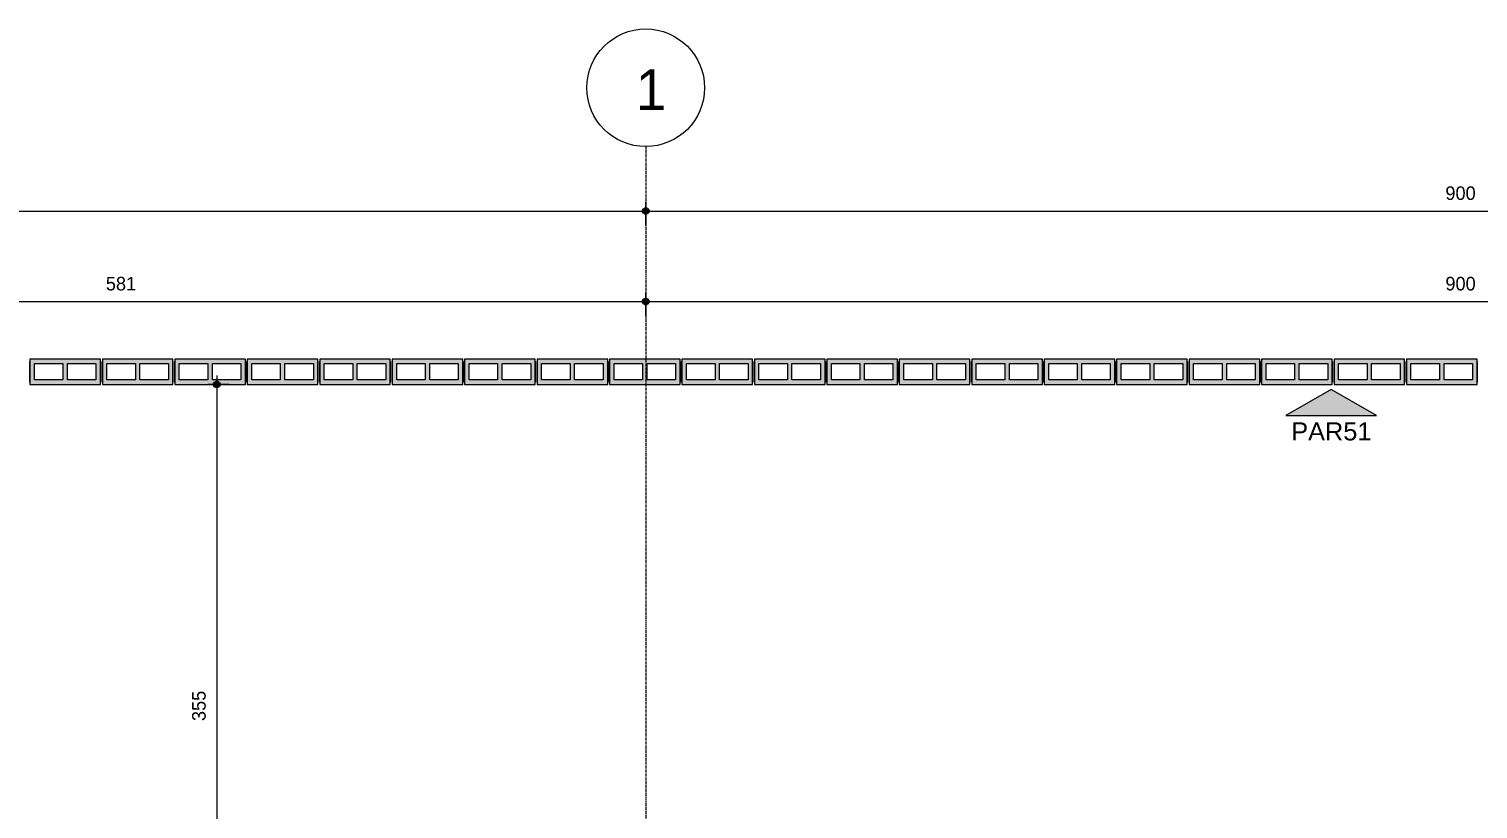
# Model space of a CAD drawing. Header units: centimetres. Extents: x 170 to 14001, y -2277 to 8860.
# Drawn here: x 11650 to 12450, y 556 to 987 of the extents above; entities that cross this region are included whole.
import ezdxf

# ---------------------------------------------------------------- set-up
doc = ezdxf.new("R2010")
doc.units = ezdxf.units.CM
doc.linetypes.add('Linha de eixo', pattern=[2.2225, 1.27, -0.3175, 0.3175, -0.3175])
for name, color, linetype, lineweight, true_color in [('A-ANNO-DIMS-1', 1, 'Continuous', 9, 0xff0000), ('G-ANNO-SYMB-1', 251, 'Continuous', 9, 0x646464), ('S-BEAM-3', 9, 'Continuous', 9, 0xc0c0c0)]:
    doc.layers.add(name, color=color, linetype=linetype, lineweight=lineweight, true_color=true_color)
for name, color, linetype, lineweight in [('A-ANNO-DIMS-50', 7, 'Continuous', 9), ('A-DETL-GENF', 7, 'Continuous', 9), ('G-ANNO-SYMB', 7, 'Continuous', 9), ('S-BEAM', 7, 'Continuous', 9), ('S-BEAM-2', 7, 'Continuous', 13), ('S-GRID-1', 7, 'Linha de eixo', 9), ('S-GRID-IDEN', 7, 'Continuous', 9)]:
    doc.layers.add(name, color=color, linetype=linetype, lineweight=lineweight)
doc.styles.add('Arial', font='arial.ttf', dxfattribs={"height": 10})
doc.styles.add('Bahnschrift_11', font='', dxfattribs={"height": 22.5})
doc.styles.add('Bahnschrift_12', font='', dxfattribs={"height": 7.5})
doc.styles.get('Bahnschrift_11').set_extended_font_data('Bahnschrift')
doc.styles.get('Bahnschrift_12').set_extended_font_data('Bahnschrift')
doc.dimstyles.new('COTA_ACUMULADA', dxfattribs={"dimscale": 30.48, "dimtxt": 8.33133, "dimasz": 0.049213, "dimexe": 0, "dimexo": 0.0625, "dimgap": 0.131234, "dimtad": 0, "dimjust": 2, "dimdec": 0, "dimzin": 0, "dimdsep": 46, "dimtxsty": 'Bahnschrift_12', "dimblk1": 'NONE', "dimblk2": 'OPEN30', "dimsah": 1, "dimcen": 0.09, "dimse1": 1, "dimsd1": 1, "dimazin": 0, "dimtfac": 1, "dimtdec": 4, "dimtix": 1, "dimtmove": 2, "dimatfit": 3, "dimfxl": 0, "dimfxlon": 1, "dimtvp": 1, "dimtolj": 1, "dimtzin": 0, "dimarcsym": 2})
doc.dimstyles.new('Linear_-_2_mm_Arial', dxfattribs={"dimscale": 30.48, "dimtxt": 8.33133, "dimasz": 0.393701, "dimexe": 0.164042, "dimexo": 0.328084, "dimgap": 0.131234, "dimtad": 1, "dimdec": 0, "dimzin": 0, "dimdsep": 46, "dimtxsty": 'Bahnschrift_12', "dimblk1": 'DOTSMALL', "dimblk2": 'DOTSMALL', "dimsah": 1, "dimcen": 0.09, "dimdle": 0.164042, "dimazin": 0, "dimtfac": 1, "dimtdec": 4, "dimtix": 1, "dimtmove": 0, "dimatfit": 3, "dimfxl": 1, "dimtvp": 1, "dimtolj": 1, "dimtzin": 0, "dimarcsym": 2})

# ---------------------------------------------------------------- blocks, each defined once
blk = doc.blocks.new('LEONE - BLOCO 14X39X19 - LEONE - BLOCO 14X39X19-554799-COBERTURA - MODULAÇÃO 1ª FIADA')
at = {"layer": 'S-BEAM-3'}
h = blk.add_hatch(color=256, dxfattribs=at)
h.paths.add_polyline_path([(-13.95, -7), (19.5, -7), (19.5, 7), (-19.5, 7), (-19.5, -7)])
h.paths.add_polyline_path([(-13.95, -4.5), (-17, -4.5), (-17, 4.5), (-1.25, 4.5), (-1.25, -4.5)])
h.paths.add_polyline_path([(1.25, -4.5), (1.25, 4.5), (17, 4.5), (17, -4.5)])
at = {"layer": 'A-DETL-GENF'}
for p, q in [((19.5, 7), (-19.5, 7)), ((-19.5, 7), (-19.5, 0)), ((-19.5, 0), (-19.5, -7)), ((-17, -4.5), (-17, 4.5)), ((-17, 4.5), (-1.25, 4.5)), ((-1.25, 4.5), (-1.25, -4.5)), ((1.25, -4.5), (1.25, 4.5)), ((1.25, 4.5), (17, 4.5)), ((17, 4.5), (17, -4.5)), ((19.5, 0), (19.5, 7)), ((19.5, -7), (19.5, 0)), ((-19.5, -7), (19.5, -7)), ((-1.25, -4.5), (-17, -4.5)), ((17, -4.5), (1.25, -4.5))]:
    blk.add_line(p, q, dxfattribs=at)
at = {"layer": 'S-BEAM-2'}
for p, q in [((-19.5, 7), (-19.5, -7)), ((19.5, 7), (-19.5, 7)), ((-19.5, 7), (-19.5, -7)), ((-19.5, -5.75), (-19.5, 5.75)), ((19.5, -7), (19.5, 7)), ((19.5, -7), (19.5, 7)), ((19.5, 5.75), (19.5, -5.75)), ((-19.5, -7), (19.5, -7))]:
    blk.add_line(p, q, dxfattribs=at)
at = {"layer": 'S-BEAM-3'}
for p, q in [((-17, 4.5), (-1.25, 4.5)), ((-17, -4.5), (-17, 4.5)), ((-1.25, 4.5), (-1.25, -4.5)), ((1.25, 4.5), (17, 4.5)), ((1.25, -4.5), (1.25, 4.5)), ((17, 4.5), (17, -4.5)), ((-1.25, -4.5), (-17, -4.5)), ((17, -4.5), (1.25, -4.5))]:
    blk.add_line(p, q, dxfattribs=at)
blk = doc.blocks.new('LEONE - BLOCO 14X39X19 - LEONE - BLOCO 14X39X19-V1-COBERTURA - MODULAÇÃO 1ª FIADA')
at = {"layer": 'S-BEAM-3'}
h = blk.add_hatch(color=256, dxfattribs=at)
h.paths.add_polyline_path([(-19.5, -7), (19.5, -7), (19.5, 7), (-19.5, 7), (-19.5, -4.5)])
h.paths.add_polyline_path([(1.25, -4.5), (1.25, 4.5), (17, 4.5), (17, -4.5)])
h.paths.add_polyline_path([(-1.25, -4.5), (-17, -4.5), (-17, 4.5), (-1.25, 4.5), (-1.25, -4.16)])
at = {"layer": 'A-DETL-GENF'}
for p, q in [((19.5, 7), (-19.5, 7)), ((-19.5, 7), (-19.5, 0)), ((-19.5, 0), (-19.5, -7)), ((-17, -4.5), (-17, 4.5)), ((-17, 4.5), (-1.25, 4.5)), ((-1.25, 4.5), (-1.25, -4.5)), ((1.25, -4.5), (1.25, 4.5)), ((1.25, 4.5), (17, 4.5)), ((17, 4.5), (17, -4.5)), ((19.5, 0), (19.5, 7)), ((19.5, -7), (19.5, 0)), ((-19.5, -7), (19.5, -7)), ((-1.25, -4.5), (-17, -4.5)), ((17, -4.5), (1.25, -4.5))]:
    blk.add_line(p, q, dxfattribs=at)
at = {"layer": 'S-BEAM-2'}
for p, q in [((-19.5, 7), (-19.5, -7)), ((19.5, 7), (-19.5, 7)), ((-19.5, 7), (-19.5, -7)), ((-19.5, -5.75), (-19.5, 5.75)), ((19.5, -7), (19.5, 7)), ((19.5, -7), (19.5, 7)), ((19.5, 5.75), (19.5, -5.75)), ((-19.5, -7), (19.5, -7))]:
    blk.add_line(p, q, dxfattribs=at)
at = {"layer": 'S-BEAM-3'}
for p, q in [((-17, 4.5), (-1.25, 4.5)), ((-17, -4.5), (-17, 4.5)), ((-1.25, 4.5), (-1.25, -4.5)), ((1.25, 4.5), (17, 4.5)), ((1.25, -4.5), (1.25, 4.5)), ((17, 4.5), (17, -4.5)), ((-1.25, -4.5), (-17, -4.5)), ((17, -4.5), (1.25, -4.5))]:
    blk.add_line(p, q, dxfattribs=at)
blk = doc.blocks.new('Eixo - M_Cabeça da grade - Círculo-45800-COBERTURA - MODULAÇÃO 1ª FIADA')
at = {"layer": 'S-GRID-IDEN'}
blk.add_circle((0, 0), 0.65, dxfattribs=at)
blk = doc.blocks.new('Elevação - Número de detalhe-142644-COBERTURA - MODULAÇÃO 1ª FIADA')
at = {"layer": 'G-ANNO-SYMB-1'}
blk.add_hatch(color=256, dxfattribs=at).paths.add_polyline_path([(0.5, 0), (-0.5, 0), (0, 0.289)])
at = {"layer": 'G-ANNO-SYMB'}
for p, q in [((0, 0.289), (-0.5, 0)), ((0.5, 0), (0, 0.289)), ((-0.5, 0), (0.5, 0))]:
    blk.add_line(p, q, dxfattribs=at)
blk = doc.blocks.new('DIMBLOCK4-COBERTURA - MODULAÇÃO 1ª FIADA')
at = {"layer": 'A-ANNO-DIMS-50', "lineweight": 35, "true_color": 0xff0000}
h = blk.add_hatch(color=1, dxfattribs=at)
edge = h.paths.add_edge_path()
edge.add_arc((11409.73, 836.05), 1.5, 0, 360)
h = blk.add_hatch(color=1, dxfattribs=at)
edge = h.paths.add_edge_path()
edge.add_arc((11990.73, 836.05), 1.5, 0, 360)
at = {"layer": 'A-ANNO-DIMS-50', "color": 1, "true_color": 0xff0000}
for p, q in [((11409.73, 814.24), (11409.73, 841.05)), ((11990.73, 828.17), (11990.73, 841.05)), ((11409.73, 836.05), (11990.73, 836.05)), ((11409.73, 836.05), (11409.73, 814.24)), ((11990.73, 836.05), (11990.73, 828.17))]:
    blk.add_line(p, q, dxfattribs=at)
at = {"layer": 'A-ANNO-DIMS-50', "color": 1, "lineweight": 35, "true_color": 0xff0000}
for centre in [(11409.73, 836.05), (11990.73, 836.05)]:
    blk.add_circle(centre, 1.5, dxfattribs=at)
at = {"layer": 'A-ANNO-DIMS-50', "color": 0, "insert": (11692.66, 849.69), "char_height": 7.5, "width": 18.1774, "attachment_point": 1, "line_spacing_factor": 1.009858, "style": 'Bahnschrift_12'}
blk.add_mtext('581', dxfattribs=at)
blk = doc.blocks.new('_DotSmall')
at = {"color": 0, "linetype": 'ByBlock', "const_width": 0.5}
blk.add_lwpolyline([(-0.0625, 0, 1), (0.0625, 0, 1)], format="xyb", close=True, dxfattribs=at)
blk = doc.blocks.new('DIMBLOCK5-COBERTURA - MODULAÇÃO 1ª FIADA')
at = {"layer": 'A-ANNO-DIMS-50', "lineweight": 35, "true_color": 0xff0000}
h = blk.add_hatch(color=1, dxfattribs=at)
edge = h.paths.add_edge_path()
edge.add_arc((11990.73, 836.05), 1.5, 0, 360)
h = blk.add_hatch(color=1, dxfattribs=at)
edge = h.paths.add_edge_path()
edge.add_arc((12890.73, 836.05), 1.5, 0, 360)
at = {"layer": 'A-ANNO-DIMS-50', "color": 1, "true_color": 0xff0000}
for p, q in [((11990.73, 828.17), (11990.73, 841.05)), ((12890.73, 828.17), (12890.73, 841.05)), ((11990.73, 836.05), (12890.73, 836.05)), ((11990.73, 836.05), (11990.73, 828.17)), ((12890.73, 836.05), (12890.73, 828.17))]:
    blk.add_line(p, q, dxfattribs=at)
at = {"layer": 'A-ANNO-DIMS-50', "color": 1, "lineweight": 35, "true_color": 0xff0000}
for centre in [(11990.73, 836.05), (12890.73, 836.05)]:
    blk.add_circle(centre, 1.5, dxfattribs=at)
at = {"layer": 'A-ANNO-DIMS-50', "color": 0, "insert": (12432.21, 849.69), "char_height": 7.5, "width": 20.4496, "attachment_point": 1, "line_spacing_factor": 1.009858, "style": 'Bahnschrift_12'}
blk.add_mtext('900', dxfattribs=at)
blk = doc.blocks.new('DIMBLOCK10-COBERTURA - MODULAÇÃO 1ª FIADA')
at = {"layer": 'A-ANNO-DIMS-50', "lineweight": 35, "true_color": 0xff0000}
h = blk.add_hatch(color=1, dxfattribs=at)
edge = h.paths.add_edge_path()
edge.add_arc((11060.73, 886.05), 1.5, 0, 360)
h = blk.add_hatch(color=1, dxfattribs=at)
edge = h.paths.add_edge_path()
edge.add_arc((11990.73, 886.05), 1.5, 0, 360)
at = {"layer": 'A-ANNO-DIMS-50', "color": 1, "true_color": 0xff0000}
for p, q in [((11060.73, 814.24), (11060.73, 891.05)), ((11990.73, 878.17), (11990.73, 891.05)), ((11055.73, 886.05), (11990.73, 886.05)), ((11060.73, 886.05), (11060.73, 814.24)), ((11990.73, 886.05), (11990.73, 878.17))]:
    blk.add_line(p, q, dxfattribs=at)
at = {"layer": 'A-ANNO-DIMS-50', "color": 1, "lineweight": 35, "true_color": 0xff0000}
for centre in [(11060.73, 886.05), (11990.73, 886.05)]:
    blk.add_circle(centre, 1.5, dxfattribs=at)
at = {"layer": 'A-ANNO-DIMS-50', "color": 0, "insert": (11517.34, 899.69), "char_height": 7.5, "width": 20.1467, "attachment_point": 1, "line_spacing_factor": 1.009858, "style": 'Bahnschrift_12'}
blk.add_mtext('930', dxfattribs=at)
blk = doc.blocks.new('DIMBLOCK11-COBERTURA - MODULAÇÃO 1ª FIADA')
at = {"layer": 'A-ANNO-DIMS-50', "lineweight": 35, "true_color": 0xff0000}
h = blk.add_hatch(color=1, dxfattribs=at)
edge = h.paths.add_edge_path()
edge.add_arc((11990.73, 886.05), 1.5, 0, 360)
h = blk.add_hatch(color=1, dxfattribs=at)
edge = h.paths.add_edge_path()
edge.add_arc((12890.73, 886.05), 1.5, 0, 360)
at = {"layer": 'A-ANNO-DIMS-50', "color": 1, "true_color": 0xff0000}
for p, q in [((11990.73, 878.17), (11990.73, 891.05)), ((12890.73, 878.17), (12890.73, 891.05)), ((11990.73, 886.05), (12890.73, 886.05)), ((11990.73, 886.05), (11990.73, 878.17)), ((12890.73, 886.05), (12890.73, 878.17))]:
    blk.add_line(p, q, dxfattribs=at)
at = {"layer": 'A-ANNO-DIMS-50', "color": 1, "lineweight": 35, "true_color": 0xff0000}
for centre in [(11990.73, 886.05), (12890.73, 886.05)]:
    blk.add_circle(centre, 1.5, dxfattribs=at)
at = {"layer": 'A-ANNO-DIMS-50', "color": 0, "insert": (12432.21, 899.69), "char_height": 7.5, "width": 20.4496, "attachment_point": 1, "line_spacing_factor": 1.009858, "style": 'Bahnschrift_12'}
blk.add_mtext('900', dxfattribs=at)
blk = doc.blocks.new('DIMBLOCK47-COBERTURA - MODULAÇÃO 1ª FIADA')
at = {"layer": 'A-ANNO-DIMS-50', "lineweight": 35, "true_color": 0xff0000}
h = blk.add_hatch(color=1, dxfattribs=at)
edge = h.paths.add_edge_path()
edge.add_arc((11753.94, 790.24), 1.5, 0, 360)
h = blk.add_hatch(color=1, dxfattribs=at)
edge = h.paths.add_edge_path()
edge.add_arc((11753.94, 435.24), 1.5, 0, 360)
at = {"layer": 'A-ANNO-DIMS-50', "color": 1, "true_color": 0xff0000}
for p, q in [((11753.94, 795.24), (11753.94, 435.24)), ((11760.73, 790.24), (11748.94, 790.24)), ((11753.94, 790.24), (11760.73, 790.24)), ((11746.06, 435.24), (11758.94, 435.24)), ((11753.94, 435.24), (11746.06, 435.24))]:
    blk.add_line(p, q, dxfattribs=at)
at = {"layer": 'A-ANNO-DIMS-50', "color": 1, "lineweight": 35, "true_color": 0xff0000}
for centre in [(11753.94, 790.24), (11753.94, 435.24)]:
    blk.add_circle(centre, 1.5, dxfattribs=at)
at = {"layer": 'A-ANNO-DIMS-50', "color": 0, "insert": (11740.29, 604.29), "char_height": 7.5, "width": 20.2982, "attachment_point": 1, "rotation": 90, "line_spacing_factor": 1.009858, "style": 'Bahnschrift_12'}
blk.add_mtext('355', dxfattribs=at)
blk = doc.blocks.new('DIMBLOCK120-COBERTURA - MODULAÇÃO 1ª FIADA')
at = {"layer": 'A-ANNO-DIMS-50', "color": 1, "true_color": 0xff0000}
for p, q in [((11409.73, 625.02), (11424.73, 629.04)), ((11409.73, 625.02), (11424.73, 621.01)), ((11437.75, 625.02), (11409.73, 625.02)), ((11409.73, 625.02), (11409.73, 625.02)), ((11409.73, 625.02), (11409.73, 625.02))]:
    blk.add_line(p, q, dxfattribs=at)
at = {"layer": 'A-ANNO-DIMS-50', "color": 0, "insert": (11410.23, 638.67), "char_height": 7.5, "width": 18.1774, "attachment_point": 1, "line_spacing_factor": 1.009858, "style": 'Bahnschrift_12'}
blk.add_mtext('581', dxfattribs=at)
blk = doc.blocks.new('_None')
blk = doc.blocks.new('_Open30')
at = {"color": 0, "linetype": 'ByBlock', "lineweight": -2}
for p, q in [((-1, 0.27), (0, 0)), ((0, 0), (-1, -0.27)), ((0, 0), (-1, 0))]:
    blk.add_line(p, q, dxfattribs=at)
blk = doc.blocks.new('DIMBLOCK121-COBERTURA - MODULAÇÃO 1ª FIADA')
at = {"layer": 'A-ANNO-DIMS-50', "color": 1, "true_color": 0xff0000}
for p, q in [((11074.73, 625.02), (11089.73, 629.04)), ((11074.73, 625.02), (11089.73, 621.01)), ((11124.73, 625.02), (11074.73, 625.02)), ((11074.73, 625.02), (11074.73, 625.02)), ((11074.73, 625.02), (11074.73, 625.02))]:
    blk.add_line(p, q, dxfattribs=at)
at = {"layer": 'A-ANNO-DIMS-50', "color": 0, "insert": (11075.23, 638.67), "char_height": 7.5, "width": 17.2686, "attachment_point": 1, "line_spacing_factor": 1.009858, "style": 'Bahnschrift_12'}
blk.add_mtext('916', dxfattribs=at)

msp = doc.modelspace()

# ---------------------------------------------------------------- linework, layer by layer
at = {"layer": 'S-GRID-1'}
msp.add_line((11990.73, 921.64), (11990.73, -623.1), dxfattribs=at)

# ---------------------------------------------------------------- block references
at = {"layer": 'G-ANNO-SYMB', "xscale": 49.99999999999998, "yscale": 49.99999999999998, "zscale": 49.99999999999998}
msp.add_blockref('Elevação - Número de detalhe-142644-COBERTURA - MODULAÇÃO 1ª FIADA', (12369.2, 773.09), dxfattribs=at)
at = {"layer": 'S-BEAM'}
for name, p in [('LEONE - BLOCO 14X39X19 - LEONE - BLOCO 14X39X19-554799-COBERTURA - MODULAÇÃO 1ª FIADA', (11670.23, 797.24)), ('LEONE - BLOCO 14X39X19 - LEONE - BLOCO 14X39X19-554799-COBERTURA - MODULAÇÃO 1ª FIADA', (11710.23, 797.24)), ('LEONE - BLOCO 14X39X19 - LEONE - BLOCO 14X39X19-554799-COBERTURA - MODULAÇÃO 1ª FIADA', (11750.23, 797.24)), ('LEONE - BLOCO 14X39X19 - LEONE - BLOCO 14X39X19-V1-COBERTURA - MODULAÇÃO 1ª FIADA', (11790.23, 797.24)), ('LEONE - BLOCO 14X39X19 - LEONE - BLOCO 14X39X19-554799-COBERTURA - MODULAÇÃO 1ª FIADA', (11830.23, 797.24)), ('LEONE - BLOCO 14X39X19 - LEONE - BLOCO 14X39X19-554799-COBERTURA - MODULAÇÃO 1ª FIADA', (11870.23, 797.24)), ('LEONE - BLOCO 14X39X19 - LEONE - BLOCO 14X39X19-554799-COBERTURA - MODULAÇÃO 1ª FIADA', (11910.23, 797.24)), ('LEONE - BLOCO 14X39X19 - LEONE - BLOCO 14X39X19-554799-COBERTURA - MODULAÇÃO 1ª FIADA', (11950.23, 797.24)), ('LEONE - BLOCO 14X39X19 - LEONE - BLOCO 14X39X19-554799-COBERTURA - MODULAÇÃO 1ª FIADA', (11990.23, 797.24)), ('LEONE - BLOCO 14X39X19 - LEONE - BLOCO 14X39X19-554799-COBERTURA - MODULAÇÃO 1ª FIADA', (12030.23, 797.24)), ('LEONE - BLOCO 14X39X19 - LEONE - BLOCO 14X39X19-554799-COBERTURA - MODULAÇÃO 1ª FIADA', (12070.23, 797.24)), ('LEONE - BLOCO 14X39X19 - LEONE - BLOCO 14X39X19-V1-COBERTURA - MODULAÇÃO 1ª FIADA', (12110.23, 797.24)), ('LEONE - BLOCO 14X39X19 - LEONE - BLOCO 14X39X19-554799-COBERTURA - MODULAÇÃO 1ª FIADA', (12150.23, 797.24)), ('LEONE - BLOCO 14X39X19 - LEONE - BLOCO 14X39X19-554799-COBERTURA - MODULAÇÃO 1ª FIADA', (12190.23, 797.24)), ('LEONE - BLOCO 14X39X19 - LEONE - BLOCO 14X39X19-554799-COBERTURA - MODULAÇÃO 1ª FIADA', (12230.23, 797.24)), ('LEONE - BLOCO 14X39X19 - LEONE - BLOCO 14X39X19-V1-COBERTURA - MODULAÇÃO 1ª FIADA', (12270.23, 797.24)), ('LEONE - BLOCO 14X39X19 - LEONE - BLOCO 14X39X19-V1-COBERTURA - MODULAÇÃO 1ª FIADA', (12310.23, 797.24)), ('LEONE - BLOCO 14X39X19 - LEONE - BLOCO 14X39X19-554799-COBERTURA - MODULAÇÃO 1ª FIADA', (12350.23, 797.24)), ('LEONE - BLOCO 14X39X19 - LEONE - BLOCO 14X39X19-V1-COBERTURA - MODULAÇÃO 1ª FIADA', (12390.23, 797.24)), ('LEONE - BLOCO 14X39X19 - LEONE - BLOCO 14X39X19-554799-COBERTURA - MODULAÇÃO 1ª FIADA', (12430.23, 797.24))]:
    msp.add_blockref(name, p, dxfattribs=at)
at = {"layer": 'S-GRID-IDEN', "xscale": 49.99999999999998, "yscale": 49.99999999999998, "zscale": 49.99999999999998, "rotation": 180}
msp.add_blockref('Eixo - M_Cabeça da grade - Círculo-45800-COBERTURA - MODULAÇÃO 1ª FIADA', (11990.73, 954.14), dxfattribs=at)

# ---------------------------------------------------------------- texts
at = {"layer": 'G-ANNO-SYMB', "insert": (12347.12, 769.31), "char_height": 10, "width": 54.9156, "attachment_point": 1, "style": 'Arial'}
msp.add_mtext('PAR51', dxfattribs=at)

# ---------------------------------------------------------------- dimensions: what is measured, and where the dimension line sits
at = {"layer": 'A-ANNO-DIMS-1'}
for base, p1, p2, override, picture, middle in [((11990.73, 886.05), (11060.73, 804.24), (11990.73, 888.17), {"dimpost": '<>', "dimfxl": 933.77918}, 'DIMBLOCK10-COBERTURA - MODULAÇÃO 1ª FIADA', (11525.73, 893.88)), ((12890.73, 886.05), (11990.73, 888.17), (12890.73, 888.17), {"dimpost": '<>', "dimfxl": 900}, 'DIMBLOCK11-COBERTURA - MODULAÇÃO 1ª FIADA', (12440.73, 893.88)), ((11990.73, 836.05), (11409.73, 804.24), (11990.73, 838.17), {"dimpost": '<>', "dimfxl": 581.989662}, 'DIMBLOCK4-COBERTURA - MODULAÇÃO 1ª FIADA', (11700.23, 843.88)), ((12890.73, 836.05), (11990.73, 838.17), (12890.73, 838.17), {"dimpost": '<>', "dimfxl": 900}, 'DIMBLOCK5-COBERTURA - MODULAÇÃO 1ª FIADA', (12440.73, 843.88))]:
    dim = msp.add_linear_dim(base=base, p1=p1, p2=p2, dimstyle='Linear_-_2_mm_Arial', override=override, dxfattribs=at)
    dim.commit()
    dim.dimension.update_dxf_attribs({"geometry": picture, "text_midpoint": middle})
dim = msp.add_linear_dim(base=(11753.94, 435.24), p1=(11770.73, 790.24), p2=(11756.06, 435.24), angle=90, dimstyle='Linear_-_2_mm_Arial', override={"dimpost": '<>', "dimfxl": 355.303132}, dxfattribs=at)
dim.commit()
dim.dimension.update_dxf_attribs({"geometry": 'DIMBLOCK47-COBERTURA - MODULAÇÃO 1ª FIADA', "text_midpoint": (11746.11, 612.74)})
for base, p2, override, picture, middle in [((11074.73, 625.02), (11074.73, 625.02), {"dimpost": '<>', "dimfxl": 916}, 'DIMBLOCK121-COBERTURA - MODULAÇÃO 1ª FIADA', (11083.87, 633.67)), ((11409.73, 625.02), (11409.73, 625.02), {"dimpost": '<>', "dimfxl": 581}, 'DIMBLOCK120-COBERTURA - MODULAÇÃO 1ª FIADA', (11419.32, 633.67))]:
    dim = msp.add_linear_dim(base=base, p1=(11990.73, 625.02), p2=p2, dimstyle='COTA_ACUMULADA', override=override, dxfattribs=at)
    dim.commit()
    dim.dimension.update_dxf_attribs({"geometry": picture, "text_midpoint": middle, "dimtype": 160})

# ---------------------------------------------------------------- next in the draw order: texts
at = {"layer": 'S-GRID-IDEN', "insert": (11985.29, 964.37), "char_height": 22.5, "width": 12.827, "attachment_point": 1, "style": 'Bahnschrift_11', "bg_fill": 3, "box_fill_scale": 1.25, "bg_fill_color": 9, "bg_fill_true_color": 13158600, "bg_fill_transparency": 0}
msp.add_mtext('1', dxfattribs=at)

doc.saveas('drawing.dxf')
